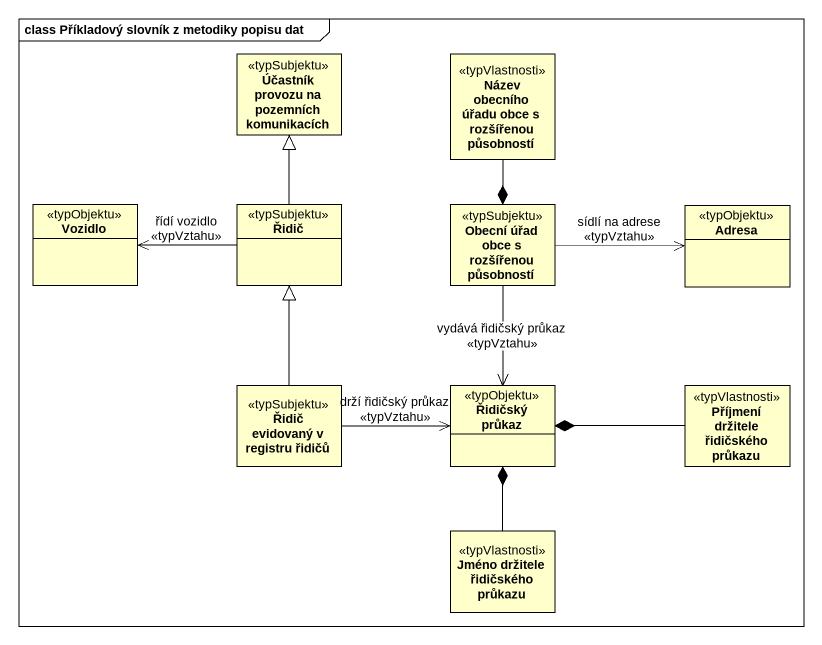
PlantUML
@startuml
mainframe class Příkladový slovník z metodiky popisu dat
hide circle
hide empty members
class "Účastník provozu na pozemních komunikacích" as Účastník_provozu_na <<typSubjektu>>
class "Název obecního úřadu obce s rozšířenou působností" as Název_obecního_úřadu_obce_s <<typVlastnosti>>
class Vozidlo <<typObjektu>>
class Řidič <<typSubjektu>>
class "Obecní úřad obce s rozšířenou působností" as Obecní_úřad_obce_s <<typSubjektu>>
class Adresa <<typObjektu>>
class "Řidič evidovaný v registru řidičů" as Řidič_evidovaný_v_registru <<typSubjektu>>
class "Řidičský průkaz" as Řidičský_průkaz <<typObjektu>>
class "Příjmení držitele řidičského průkazu" as Příjmení_držitele <<typVlastnosti>>
class "Jméno držitele řidičského průkazu" as Jméno_držitele_řidičského <<typVlastnosti>>
Název_obecního_úřadu_obce_s --* Obecní_úřad_obce_s
Řidič -up-|> Účastník_provozu_na
Řidič -left-> Vozidlo : řídí vozidlo\n<<typVztahu>>
Obecní_úřad_obce_s -right-> Adresa : sídlí na adrese\n<<typVztahu>>
Obecní_úřad_obce_s --> Řidičský_průkaz : vydává řidičský průkaz\n<<typVztahu>>
Řidič_evidovaný_v_registru -up-|> Řidič
Řidič_evidovaný_v_registru -right-> Řidičský_průkaz : drží řidičský průkaz\n<<typVztahu>>
Příjmení_držitele -left-* Řidičský_průkaz
Jméno_držitele_řidičského -up-* Řidičský_průkaz
@enduml
